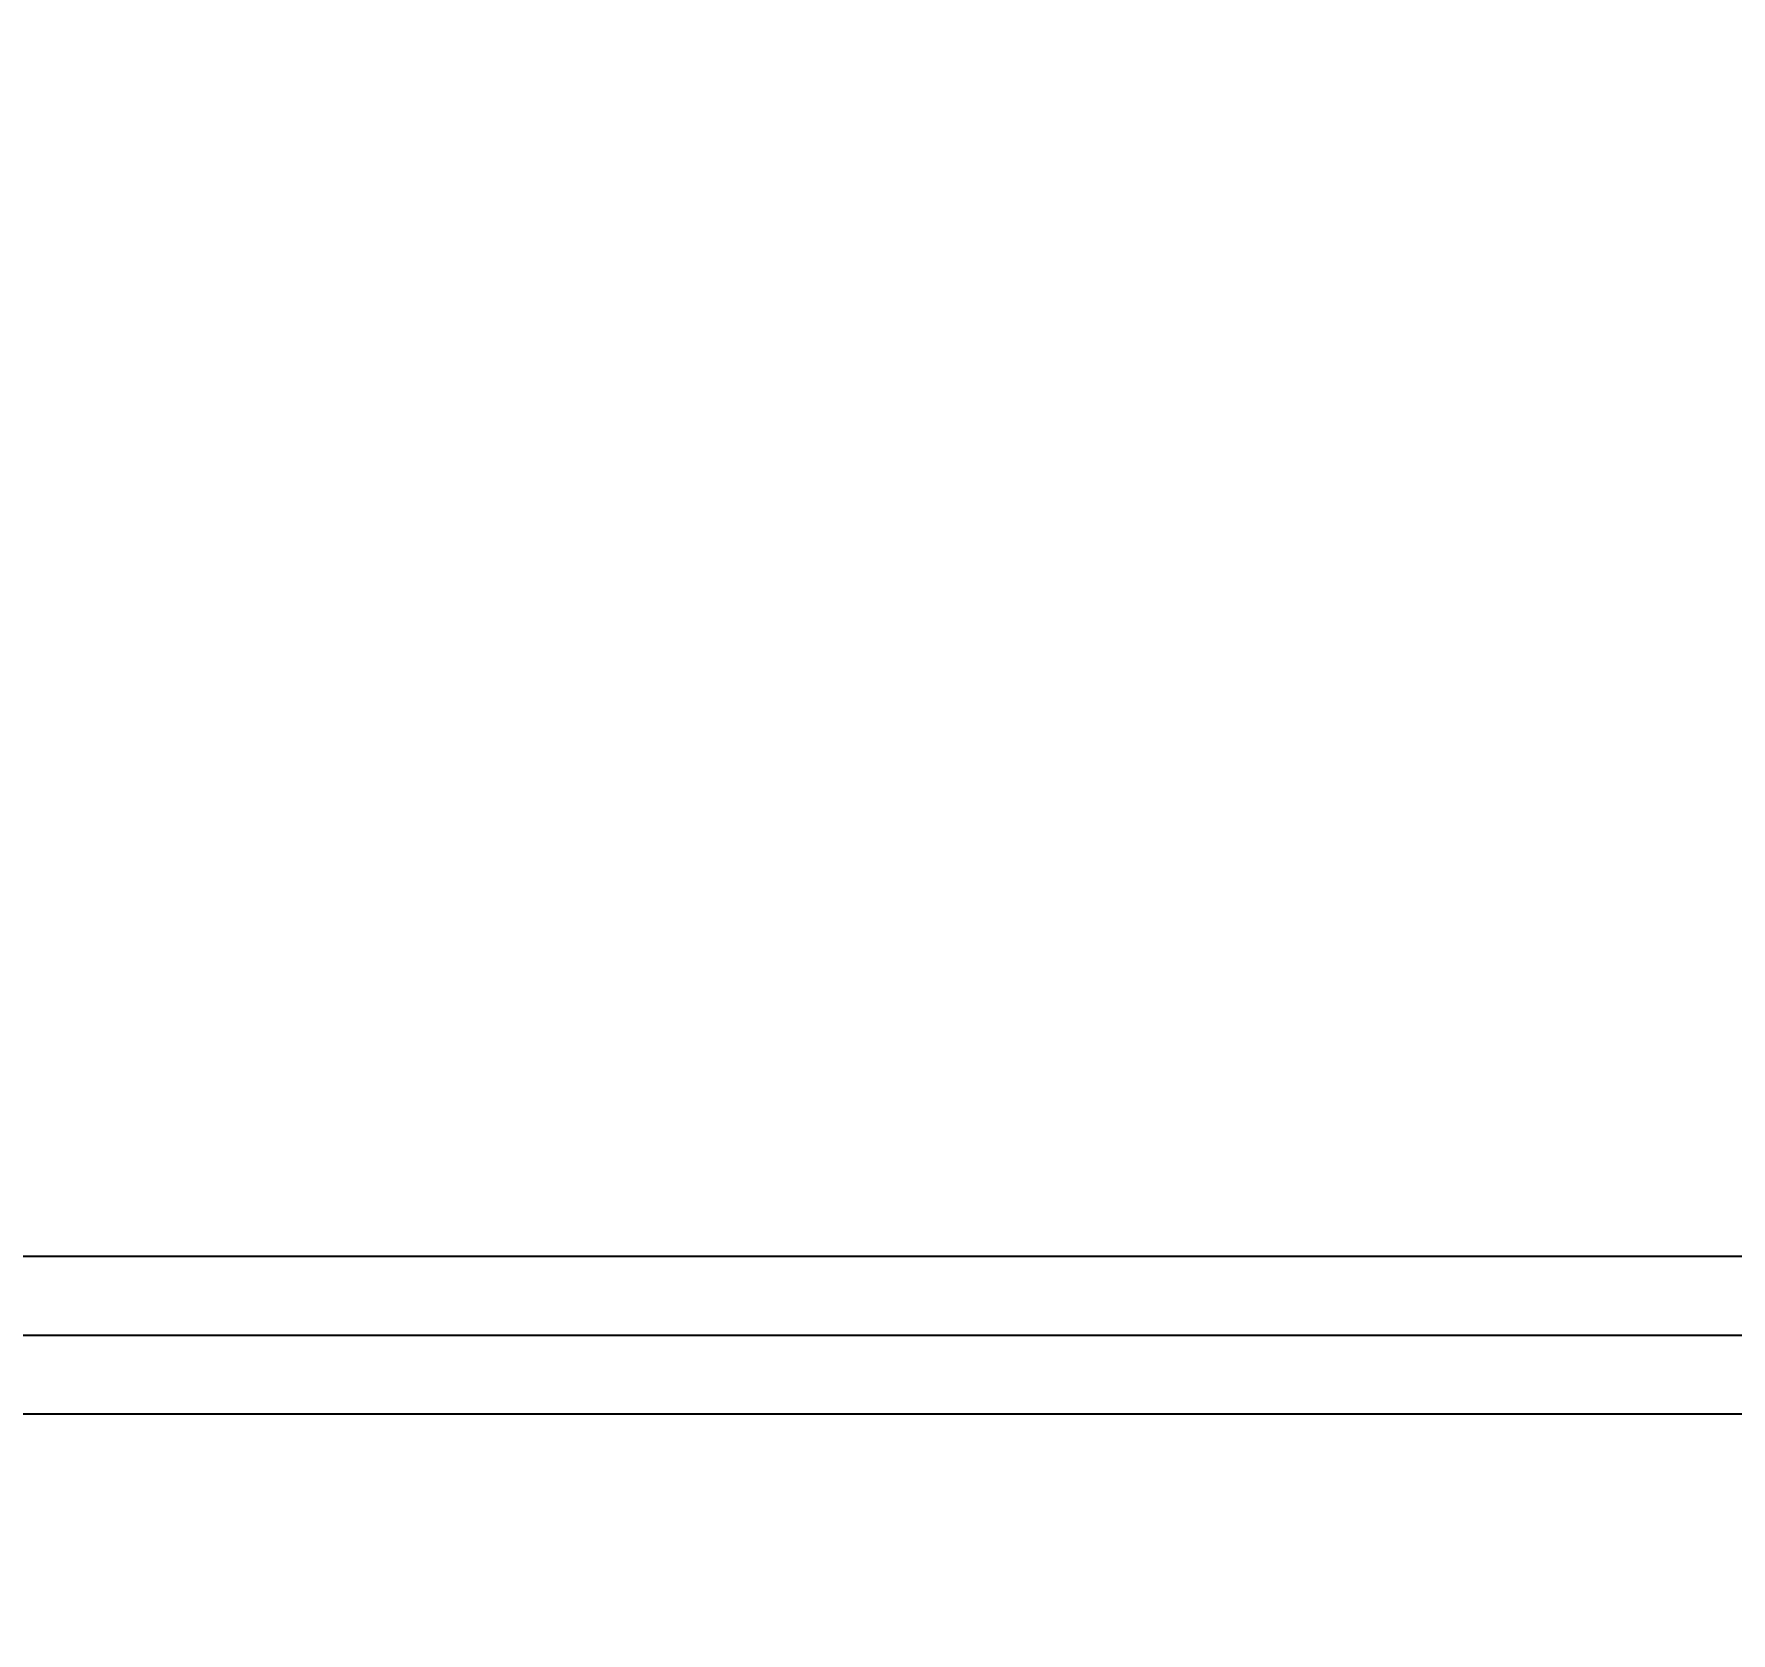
# Model space of a CAD drawing. Header units: metres. Extents: x 0 to 21025, y 0 to 14850.
# Drawn here: x 2986.1 to 3088.3, y 6412.2 to 6508.5 of the extents above; entities that cross this region are included whole.
import ezdxf

# ---------------------------------------------------------------- set-up
doc = ezdxf.new("R2010")
doc.units = ezdxf.units.M
doc.header["$LTSCALE"] = 25
doc.linetypes.add('HIDDEN2', pattern=[4.7625, 3.175, -1.5875])
for name, color, linetype in [('18_COTAS', 7, 'Continuous'), ('SL4', 4, 'Continuous'), ('ST1', 7, 'HIDDEN2')]:
    doc.layers.add(name, color=color, linetype=linetype)
doc.styles.add('ROMANS', font='ROMANS.SHX')
doc.dimstyles.new('25___1-25', dxfattribs={"dimscale": 25, "dimtxt": 2.5, "dimasz": 2, "dimexe": 1.5, "dimexo": 1, "dimgap": 0.5, "dimtad": 1, "dimzin": 12, "dimtxsty": 'ROMANS', "dimcen": 0, "dimclrd": 256, "dimclre": 256, "dimclrt": 3, "dimazin": 3, "dimtfac": 1, "dimtmove": 0, "dimatfit": 0, "dimfxl": 1, "dimlwd": -1, "dimlwe": -1, "dimarcsym": 0})

# ---------------------------------------------------------------- blocks, each defined once
blk = doc.blocks.new('*D49')
at = {"layer": '18_COTAS', "transparency": 16777216}
for p, q in [((2751.77, 6357.87), (2751.77, 7037.95)), ((5720.75, 6357.87), (5720.75, 7037.95)), ((2801.77, 7000.45), (5670.75, 7000.45))]:
    blk.add_line(p, q, dxfattribs=at)
for points in [[(2801.77, 7008.78), (2801.77, 6992.11), (2751.77, 7000.45)], [(5670.75, 7008.78), (5670.75, 6992.11), (5720.75, 7000.45)]]:
    blk.add_solid(points, dxfattribs=at)
at = {"layer": 'Defpoints', "color": 0, "transparency": 16777216}
for p in [(5720.75, 7000.45), (2751.77, 6332.87), (5720.75, 6332.87)]:
    blk.add_point(p, dxfattribs=at)
at = {"layer": '18_COTAS', "color": 3, "transparency": 16777216, "insert": (4236.26, 7050.15), "char_height": 62.5, "attachment_point": 5, "style": 'ROMANS'}
blk.add_mtext('2968,98', dxfattribs=at)

msp = doc.modelspace()

# ---------------------------------------------------------------- linework, layer by layer
at = {"layer": 'SL4'}
for p, q in [((2772.497, 6434.865), (3543.773, 6434.865)), ((2773.773, 6430.103), (3543.773, 6430.103)), ((3543.773, 6425.34), (2773.773, 6425.34))]:
    msp.add_line(p, q, dxfattribs=at)
at = {"layer": 'ST1'}
msp.add_line((3543.773, 6425.34), (2543.773, 6425.34), dxfattribs=at)

# ---------------------------------------------------------------- dimensions: what is measured, and where the dimension line sits
at = {"layer": '18_COTAS'}
dim = msp.add_linear_dim(base=(5720.747753191, 7000.445004906), p1=(2751.772753191, 6332.865322837), p2=(5720.747753191, 6332.865322834), dimstyle='25___1-25', dxfattribs=at)
dim.commit()
dim.dimension.update_dxf_attribs({"geometry": '*D49', "text_midpoint": (4236.260253191, 7050.147385859)})

doc.saveas('drawing.dxf')
